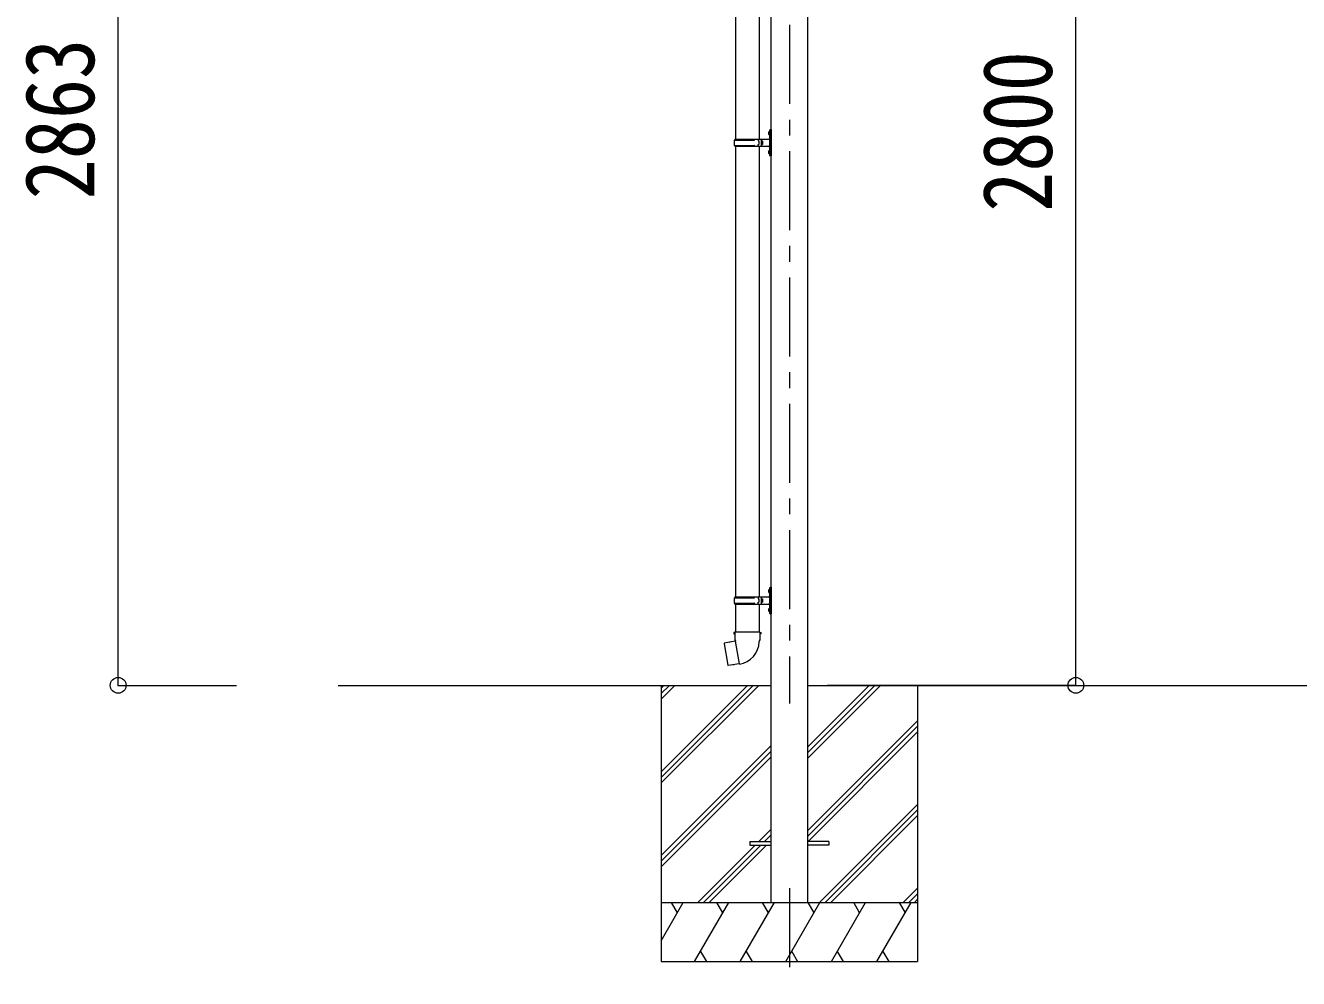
# Model space of a CAD drawing. Units: millimetres at full size, sheet at 1:40. Extents: x -11243 to 11243, y -7760 to 7760.
# Drawn here: x 714 to 3940, y -4932 to -2517 of the extents above; entities that cross this region are included whole.
import ezdxf
from ezdxf.enums import TextEntityAlignment as Align

# ---------------------------------------------------------------- set-up
doc = ezdxf.new("R2010")
doc.units = ezdxf.units.MM
doc.header["$LTSCALE"] = 40
doc.header["$PDMODE"] = 32
doc.header["$PDSIZE"] = 40
doc.linetypes.add('CHAIN1', pattern=[8, 5, -1, 1, -1])
for name, color, linetype, lineweight in [('0-0_0', 7, 'Continuous', 9), ('0-1_本体', 5, 'CHAIN1', 9), ('0-3_ELV2', 4, 'Continuous', 9), ('0-6_OTH_LINE', 6, 'Continuous', 9), ('0-9_OUTLINE', 7, 'Continuous', 9)]:
    doc.layers.add(name, color=color, linetype=linetype, lineweight=lineweight)
doc.styles.add('ＭＳ ゴシック', font='')
doc.styles.get('ＭＳ ゴシック').set_extended_font_data('MS Gothic')

msp = doc.modelspace()

# ---------------------------------------------------------------- linework, layer by layer
at = {"layer": '0-0_0'}
for p, q in [((1506.11, -4189.17), (2603.24, -4189.17)), ((2324.74, -4189.17), (2324.74, -4889.17)), ((2324.74, -4408.14), (2543.72, -4189.17)), ((2324.74, -4422.29), (2557.86, -4189.17)), ((2324.74, -4436.43), (2572.01, -4189.17)), ((2324.74, -4224.3), (2359.87, -4189.17)), ((2324.74, -4210.16), (2345.73, -4189.17)), ((2324.74, -4196.01), (2331.59, -4189.17)), ((2696.24, -4373.3), (2880.37, -4189.17)), ((2696.24, -4359.16), (2866.23, -4189.17)), ((2696.24, -4345.01), (2852.09, -4189.17)), ((2696.24, -4189.17), (5703.24, -4189.17)), ((2974.74, -4189.17), (2974.74, -4889.17)), ((2696.24, -4557.14), (2974.74, -4278.65)), ((2696.24, -4571.29), (2974.74, -4292.79)), ((2697, -4584.67), (2974.74, -4306.93)), ((2324.74, -4620.28), (2603.24, -4341.78)), ((2324.74, -4634.42), (2603.24, -4355.92)), ((2324.74, -4648.56), (2603.24, -4370.06)), ((2726.35, -4739.17), (2974.74, -4490.78)), ((2740.49, -4739.17), (2974.74, -4504.92)), ((2754.63, -4739.17), (2974.74, -4519.06)), ((2572.48, -4584.67), (2603.24, -4553.91)), ((2586.63, -4584.67), (2603.24, -4568.05)), ((2417.98, -4739.17), (2563.48, -4593.67)), ((2432.12, -4739.17), (2577.63, -4593.67)), ((2446.27, -4739.17), (2591.77, -4593.67)), ((2938.48, -4739.17), (2974.74, -4702.91)), ((2324.74, -4739.17), (2974.74, -4739.17)), ((2324.74, -4836.42), (2380.89, -4739.17)), ((2365.89, -4765.15), (2350.89, -4739.17)), ((2409.76, -4889.17), (2496.36, -4739.17)), ((2481.36, -4765.15), (2466.36, -4739.17)), ((2525.23, -4889.17), (2611.83, -4739.17)), ((2596.83, -4765.15), (2581.83, -4739.17)), ((2640.7, -4889.17), (2727.3, -4739.17)), ((2712.3, -4765.15), (2697.3, -4739.17)), ((2756.17, -4889.17), (2842.77, -4739.17)), ((2827.77, -4765.15), (2812.77, -4739.17)), ((2871.64, -4889.17), (2958.24, -4739.17)), ((2928.24, -4739.17), (2943.24, -4765.15)), ((2952.62, -4739.17), (2974.74, -4717.05)), ((2966.77, -4739.17), (2974.74, -4731.19)), ((2424.76, -4863.19), (2439.76, -4889.17)), ((2540.23, -4863.19), (2555.23, -4889.17)), ((2655.7, -4863.19), (2670.7, -4889.17)), ((2771.17, -4863.19), (2786.17, -4889.17)), ((2886.64, -4863.19), (2901.64, -4889.17)), ((2324.74, -4889.17), (2974.74, -4889.17))]:
    msp.add_line(p, q, dxfattribs=at)
at = {"layer": '0-1_本体'}
for p, q in [((2649.74, -1235.74), (2649.74, -4235.03)), ((2649.74, -4703.04), (2649.74, -4932.04))]:
    msp.add_line(p, q, dxfattribs=at)
at = {"layer": '0-3_ELV2'}
for p, q in [((2603.24, -4739.17), (2603.24, -1266.89)), ((2696.24, -4739.17), (2696.24, -1266.89)), ((2549.74, -4584.67), (2603.24, -4584.67)), ((2749.74, -4584.67), (2696.24, -4584.67))]:
    msp.add_line(p, q, dxfattribs=at)
for points in [[(2549.74, -4584.67), (2549.74, -4593.67), (2603.24, -4593.67)], [(2749.74, -4584.67), (2749.74, -4593.67), (2696.24, -4593.67)]]:
    msp.add_lwpolyline(points, dxfattribs=at)
at = {"layer": '0-6_OTH_LINE'}
for p, q in [((949.11, -4189.17), (949.11, -1326.17)), ((3375.74, -4189.17), (3375.74, -1389.17)), ((949.11, -4189.17), (1249.11, -4189.17)), ((3375.74, -4189.17), (2746.24, -4189.17))]:
    msp.add_line(p, q, dxfattribs=at)
for p in [(949.11, -4189.17), (3375.74, -4189.17)]:
    msp.add_point(p, dxfattribs=at)
at = {"layer": '0-9_OUTLINE'}
for p, q in [((2513.25, -1663.22), (2513.25, -2805.19)), ((2573.25, -1663.22), (2573.25, -2805.19)), ((2511.27, -2805.19), (2597.27, -2805.19)), ((2511.27, -2805.19), (2511.27, -2807.19)), ((2570.27, -2805.19), (2570.27, -2809.69)), ((2578.25, -2805.19), (2578.25, -2823.19)), ((2596.94, -2788.04), (2598.99, -2789.04)), ((2598.21, -2786.04), (2598.85, -2786.04)), ((2598.21, -2786.04), (2598.21, -2794.34)), ((2598.21, -2794.34), (2598.85, -2794.34)), ((2598.85, -2786.04), (2599.25, -2786.44)), ((2598.99, -2789.04), (2599.6, -2790.19)), ((2599.25, -2782.19), (2602.25, -2780.69)), ((2599.25, -2782.19), (2599.25, -2846.19)), ((2602.25, -2780.69), (2602.25, -2847.69)), ((2602.25, -2780.69), (2603.25, -2780.69)), ((2603.25, -2780.69), (2603.25, -2847.69)), ((2510.27, -2807.19), (2560.61, -2807.19)), ((2510.27, -2821.19), (2560.61, -2821.19)), ((2511.27, -2823.19), (2511.27, -2821.19)), ((2511.27, -2823.19), (2597.27, -2823.19)), ((2513.25, -2823.19), (2513.25, -3965.16)), ((2570.27, -2809.69), (2572.27, -2809.69)), ((2570.27, -2823.19), (2570.27, -2818.69)), ((2570.27, -2818.69), (2572.27, -2818.69)), ((2572.27, -2809.69), (2572.27, -2818.69)), ((2573.25, -2823.19), (2573.25, -3965.16)), ((2578.25, -2809.69), (2581.25, -2809.69)), ((2578.25, -2818.69), (2581.25, -2818.69)), ((2581.25, -2809.69), (2581.25, -2818.69)), ((2596.94, -2836.04), (2598.99, -2837.04)), ((2598.21, -2834.04), (2598.85, -2834.04)), ((2598.21, -2834.04), (2598.21, -2842.34)), ((2598.85, -2834.04), (2598.85, -2842.34)), ((2598.85, -2834.04), (2599.25, -2834.44)), ((2598.99, -2837.04), (2599.6, -2838.19)), ((2598.21, -2842.34), (2598.85, -2842.34)), ((2598.85, -2842.34), (2599.25, -2841.94)), ((2599.25, -2846.19), (2602.25, -2847.69)), ((2602.25, -2847.69), (2603.25, -2847.69)), ((2510.27, -3967.16), (2560.61, -3967.16)), ((2511.27, -3965.16), (2597.27, -3965.16)), ((2511.27, -3965.16), (2511.27, -3967.16)), ((2570.27, -3965.16), (2570.27, -3969.66)), ((2578.25, -3965.16), (2578.25, -3983.16)), ((2596.94, -3948.02), (2598.99, -3949.01)), ((2598.21, -3946.01), (2598.85, -3946.01)), ((2598.21, -3946.01), (2598.21, -3954.31)), ((2598.21, -3954.31), (2598.85, -3954.31)), ((2598.85, -3946.01), (2599.25, -3946.41)), ((2598.99, -3949.01), (2599.6, -3950.16)), ((2599.25, -3942.16), (2602.25, -3940.66)), ((2599.25, -3942.16), (2599.25, -4006.16)), ((2602.25, -3940.66), (2602.25, -4007.66)), ((2602.25, -3940.66), (2603.25, -3940.66)), ((2603.25, -3940.66), (2603.25, -4007.66)), ((2510.27, -3981.16), (2560.61, -3981.16)), ((2511.27, -3983.16), (2511.27, -3981.16)), ((2511.27, -3983.16), (2597.27, -3983.16)), ((2513.27, -3983.16), (2513.27, -4054.16)), ((2570.27, -3969.66), (2572.27, -3969.66)), ((2570.27, -3983.16), (2570.27, -3978.66)), ((2570.27, -3978.66), (2572.27, -3978.66)), ((2572.27, -3969.66), (2572.27, -3978.66)), ((2573.27, -3983.16), (2573.27, -4054.16)), ((2578.25, -3969.66), (2581.25, -3969.66)), ((2578.25, -3978.66), (2581.25, -3978.66)), ((2581.25, -3969.66), (2581.25, -3978.66)), ((2596.94, -3996.02), (2598.99, -3997.01)), ((2598.21, -3994.01), (2598.85, -3994.01)), ((2598.21, -3994.01), (2598.21, -4002.31)), ((2598.85, -3994.01), (2598.85, -4002.31)), ((2598.85, -3994.01), (2599.25, -3994.41)), ((2598.99, -3997.01), (2599.6, -3998.16)), ((2598.21, -4002.31), (2598.85, -4002.31)), ((2598.85, -4002.31), (2599.25, -4001.91)), ((2599.25, -4006.16), (2602.25, -4007.66)), ((2602.25, -4007.66), (2603.25, -4007.66)), ((2511.57, -4054.16), (2509.42, -4054.95)), ((2509.42, -4054.95), (2509.42, -4058.56)), ((2509.42, -4058.56), (2511.66, -4059.38)), ((2575.27, -4054.16), (2511.57, -4054.16)), ((2511.57, -4054.16), (2511.92, -4074.16)), ((2575.27, -4054.16), (2574.92, -4074.16)), ((2577.42, -4058.56), (2575.18, -4059.38)), ((2575.27, -4054.16), (2577.42, -4054.95)), ((2577.39, -4054.95), (2577.39, -4058.56)), ((2484.96, -4082.62), (2484.15, -4083.79)), ((2484.15, -4083.79), (2493.77, -4138.34)), ((2512.83, -4077.37), (2484.96, -4082.62)), ((2497.7, -4080.01), (2497.49, -4080.26)), ((2511.92, -4074.16), (2513.27, -4076.16)), ((2523.18, -4134.66), (2513.05, -4077.19)), ((2513.07, -4076.37), (2513.07, -4077.07)), ((2513.27, -4076.16), (2513.24, -4076.17)), ((2573.61, -4076.11), (2573.53, -4078.27)), ((2574.92, -4074.16), (2573.61, -4076.11)), ((2507.8, -4137.26), (2507.51, -4137.1)), ((2523.49, -4135.42), (2523.25, -4134.76))]:
    msp.add_line(p, q, dxfattribs=at)
for points in [[(2596.94, -2792.34), (2598.99, -2791.34), (2599.6, -2790.19)], [(2598.85, -2786.04), (2598.85, -2794.34), (2599.25, -2793.94)], [(2596.94, -2840.34), (2598.99, -2839.34), (2599.6, -2838.19)], [(2596.94, -3952.31), (2598.99, -3951.31), (2599.6, -3950.16)], [(2598.85, -3946.01), (2598.85, -3954.31), (2599.25, -3953.91)], [(2596.94, -4000.31), (2598.99, -3999.31), (2599.6, -3998.16)], [(2499.95, -4079.79), (2499.67, -4079.64), (2497.7, -4080.01)], [(2522.91, -4134.57), (2494.93, -4139.17), (2493.77, -4138.34)], [(2509.98, -4136.69), (2509.77, -4136.93), (2507.8, -4137.26)]]:
    msp.add_lwpolyline(points, dxfattribs=at)
for centre, radius, start, end in [((2560.61, -2805.19), 2, 270, 359.99998), ((2602.54, -2790.19), 6, 136.21765, 223.78235), ((2597.25, -2803.19), 2, 270, 359.99998), ((2559.02, -2814.19), 49.25, 171.82876, 180.00002), ((2559.02, -2814.19), 49.25, 180.00002, 188.17127), ((2560.61, -2823.19), 2, 0.00005, 90.00004), ((2602.54, -2838.19), 6, 136.21765, 223.78235), ((2597.25, -2825.19), 2, 0.00005, 90.00004), ((2559.02, -3974.16), 49.25, 171.82876, 180.00002), ((2560.61, -3965.16), 2, 270, 359.99998), ((2602.54, -3950.16), 6, 136.21765, 223.78235), ((2597.25, -3963.16), 2, 270, 359.99998), ((2559.02, -3974.16), 49.25, 180.00002, 188.17127), ((2560.61, -3983.16), 2, 0.00005, 90.00004), ((2602.54, -3998.16), 6, 136.21765, 223.78235), ((2597.25, -3985.16), 2, 0.00005, 90.00004), ((2512.77, -4077.07), 0.3, 280.66842, 0), ((2513.27, -4076.37), 0.2, 100, 180), ((2513.27, -4076.16), 60.3, 279.96938, 358), ((2522.96, -4134.86), 0.3, 20, 99.33158), ((2523.67, -4135.36), 0.2, 200, 279.96938)]:
    msp.add_arc(centre, radius, start, end, dxfattribs=at)

# ---------------------------------------------------------------- texts
at = {"layer": '0-6_OTH_LINE', "color": 7, "style": 'ＭＳ ゴシック', "width": 0.85}
for s, p in [('2863', (941.11, -2957.67)), ('2800', (3367.74, -2989.17))]:
    msp.add_text(s, height=176, rotation=90, dxfattribs=at).set_placement(p, align=Align.BOTTOM_LEFT)

doc.saveas('drawing.dxf')
